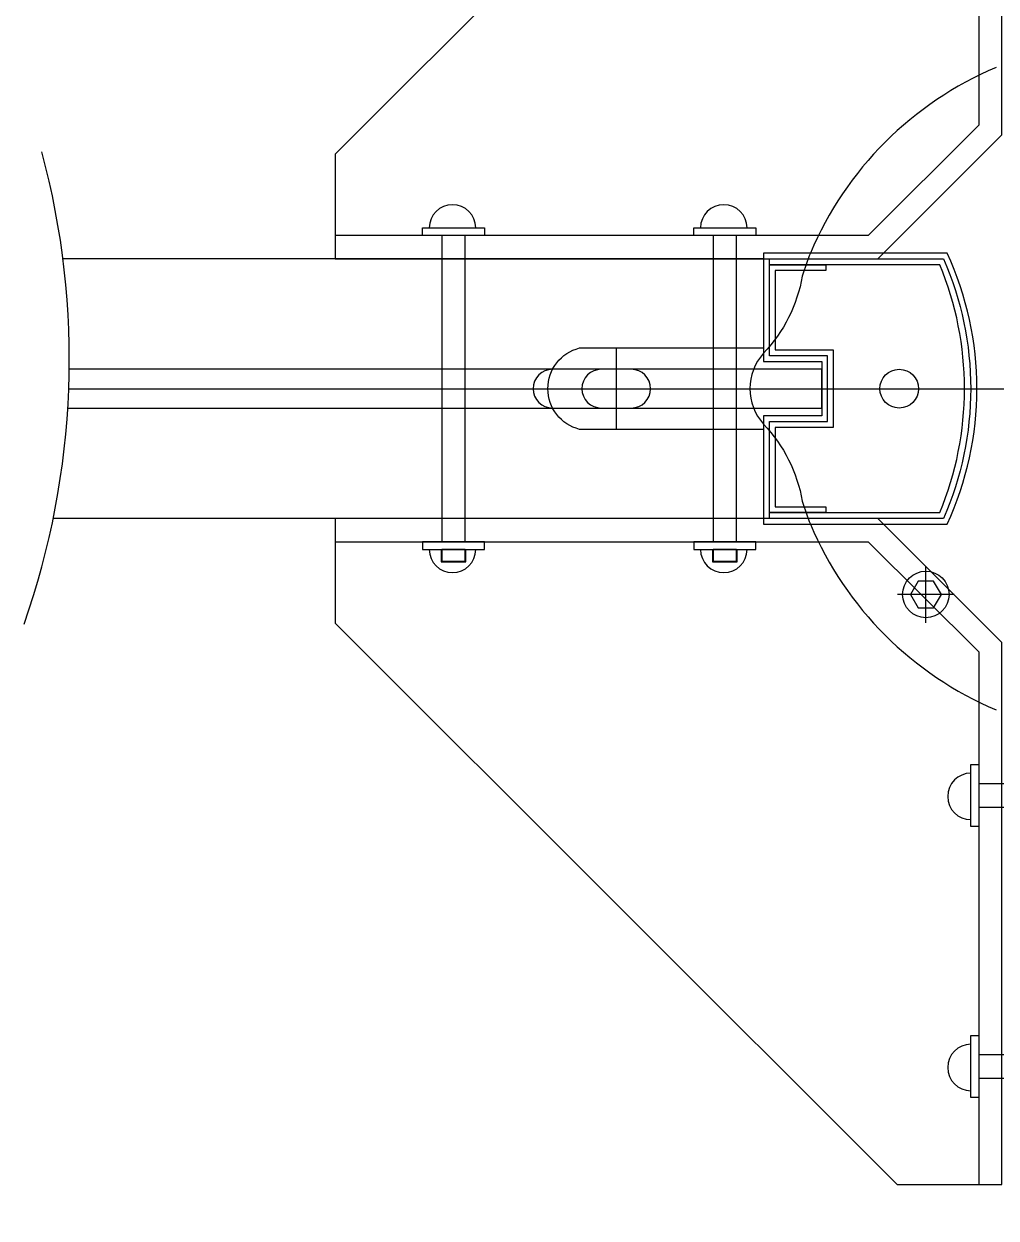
# Model space of a CAD drawing. Header units: metres. Extents: x 0 to 5442, y 0 to 7067.
# Drawn here: x 2629 to 3382, y 1094 to 2019 of the extents above; entities that cross this region are included whole.
import ezdxf

# ---------------------------------------------------------------- set-up
doc = ezdxf.new("R2010")
doc.units = ezdxf.units.M
for name, color, linetype in [('3', 3, 'Continuous'), ('7', 7, 'Continuous'), ('DIM', 3, 'Continuous')]:
    doc.layers.add(name, color=color, linetype=linetype)
doc.dimstyles.get("Standard").update_dxf_attribs({"dimtxt": 2.5, "dimasz": 2.5, "dimexe": 1.25, "dimexo": 0.625, "dimtad": 1, "dimcen": 2.5, "dimazin": 3, "dimtfac": 1, "dimtmove": 0, "dimatfit": 3})

msp = doc.modelspace()

# ---------------------------------------------------------------- linework, layer by layer
at = {"layer": '3'}
msp.add_line((3087.79, 1767.94), (3087.79, 1704.94), dxfattribs=at)
for points in [[(2870.31, 1836.94), (3290.31, 1836.94), (3386.31, 1932.94), (3386.31, 2352.94), (3368.31, 2352.94), (3368.31, 1940.4), (3282.85, 1854.94), (2870.31, 1854.94)], [(2985.81, 1854.94), (2937.81, 1854.94), (2937.81, 1860.94), (2985.81, 1860.94)], [(3195.81, 1854.94), (3147.81, 1854.94), (3147.81, 1860.94), (3195.81, 1860.94)], [(2970.81, 1854.94), (2952.81, 1854.94), (2952.81, 1617.94), (2970.81, 1617.94)], [(3180.81, 1854.94), (3162.81, 1854.94), (3162.81, 1617.94), (3180.81, 1617.94)], [(3210.81, 1706.44), (3210.81, 1644.94), (3249.99, 1644.94), (3249.99, 1640.44), (3206.31, 1640.44), (3206.31, 1710.94), (3251.31, 1710.94), (3251.31, 1761.94), (3206.31, 1761.94), (3206.31, 1832.44), (3249.99, 1832.44), (3249.99, 1827.94), (3210.81, 1827.94), (3210.81, 1766.44), (3255.81, 1766.44), (3255.81, 1706.44)], [(3386.31, 1119.94), (3386.31, 1539.94), (3290.31, 1635.94), (2870.31, 1635.94), (2870.31, 1617.94), (3282.85, 1617.94), (3368.31, 1532.49), (3368.31, 1119.94)], [(2985.81, 1617.94), (2937.81, 1617.94), (2937.81, 1611.94), (2985.81, 1611.94)], [(2970.81, 1611.94), (2952.81, 1611.94), (2952.81, 1602.94), (2970.81, 1602.94)], [(3195.81, 1617.94), (3147.81, 1617.94), (3147.81, 1611.94), (3195.81, 1611.94)], [(3180.81, 1611.94), (3162.81, 1611.94), (3162.81, 1602.94), (3180.81, 1602.94)], [(3368.31, 1445.44), (3368.31, 1397.44), (3362.31, 1397.44), (3362.31, 1445.44)], [(3368.31, 1430.44), (3368.31, 1412.44), (3605.31, 1412.44), (3605.31, 1430.44)], [(3368.31, 1235.44), (3368.31, 1187.44), (3362.31, 1187.44), (3362.31, 1235.44)], [(3368.31, 1220.44), (3368.31, 1202.44), (3605.31, 1202.44), (3605.31, 1220.44)]]:
    msp.add_lwpolyline(points, close=True, dxfattribs=at)
for points in [[(3238.06, 1841.44, 0.02), (3231.76, 1823.66, -0.15), (3201.76, 1764, 0.38), (3201.76, 1708.89, -0.15), (3231.76, 1649.22, 0.02), (3238.06, 1631.44)], [(3202.25, 1704.94), (3059.42, 1704.94, -0.78), (3059.42, 1767.94), (3202.25, 1767.94)], [(3076.19, 1751.44), (3038.45, 1751.44, 1), (3038.45, 1721.44), (3076.19, 1721.44)]]:
    msp.add_lwpolyline(points, format="xyb", dxfattribs=at)
for points in [[(3201.81, 1841.44), (3201.81, 1757.44), (3246.81, 1757.44), (3246.81, 1715.44), (3201.81, 1715.44), (3201.81, 1631.44), (3343.86, 1631.44, 0.22), (3343.86, 1841.44)], [(3338.16, 1640.44, 0.2), (3338.16, 1832.44), (3206.31, 1832.44), (3206.31, 1836.94), (3341.03, 1836.94, -0.21), (3341.03, 1635.94), (3206.31, 1635.94), (3206.31, 1640.44)], [(3099.4, 1751.44), (3076.19, 1751.44, 1), (3076.19, 1721.44), (3099.4, 1721.44, 1)]]:
    msp.add_lwpolyline(points, format="xyb", close=True, dxfattribs=at)
for points in [[(2952.21, 1611.94), (2952.21, 1602.34), (2971.41, 1602.34), (2971.41, 1611.94)], [(3162.21, 1611.94), (3162.21, 1602.34), (3181.41, 1602.34), (3181.41, 1611.94)]]:
    msp.add_lwpolyline(points, dxfattribs=at)
for centre, radius, start, end in [((2045.86, 1759.14), 618.55, 340.63, 15.06), ((2961, 1860.94), 18, 0, 180), ((3171, 1860.94), 18, 0, 180), ((2961, 1611.94), 18, 180, 0), ((3171, 1611.94), 18, 180, 0), ((3362.31, 1420.64), 18, 90, 270), ((3362.31, 1210.64), 18, 90, 270)]:
    msp.add_arc(centre, radius, start, end, dxfattribs=at)
at = {"layer": '7'}
for p, q in [((3201.81, 1836.94), (2659.5, 1836.94)), ((3201.81, 1635.94), (2652.02, 1635.94))]:
    msp.add_line(p, q, dxfattribs=at)
for points in [[(3386.31, 1989.14), (3386.31, 2352.94), (3305.31, 2352.94), (2870.31, 1917.94), (2870.31, 1836.94), (3234.11, 1836.94)], [(2663.26, 1721.44), (3246.81, 1721.44), (3246.81, 1751.44), (2664.36, 1751.44)], [(3234.11, 1635.94), (2870.31, 1635.94), (2870.31, 1554.94), (3305.31, 1119.94), (3386.31, 1119.94), (3386.31, 1483.75)]]:
    msp.add_lwpolyline(points, dxfattribs=at)
msp.add_lwpolyline([(3315.44, 1577.08), (3321.44, 1566.69), (3333.44, 1566.69), (3339.44, 1577.08), (3333.44, 1587.47), (3321.44, 1587.47)], close=True, dxfattribs=at)
for centre, radius in [((3306.81, 1736.44), 15), ((3327.44, 1577.08), 18)]:
    msp.add_circle(centre, radius, dxfattribs=at)
for start, end in [(112.89, 157.11), (202.89, 247.11)]:
    msp.add_arc((3486.81, 1736.44), 270, start, end, dxfattribs=at)
at = {"layer": 'DIM'}
for p, q in [((2663.99, 1736.44), (5442.2, 1736.44)), ((3327.44, 1555.1), (3327.44, 1599.06)), ((3349.43, 1577.08), (3305.46, 1577.08))]:
    msp.add_line(p, q, dxfattribs=at)

# ---------------------------------------------------------------- leaders
msp.add_leader([(1624.66, 1544.08), (2665.14, 1010.69)], dimstyle='Standard', dxfattribs=at)

doc.saveas('drawing.dxf')
